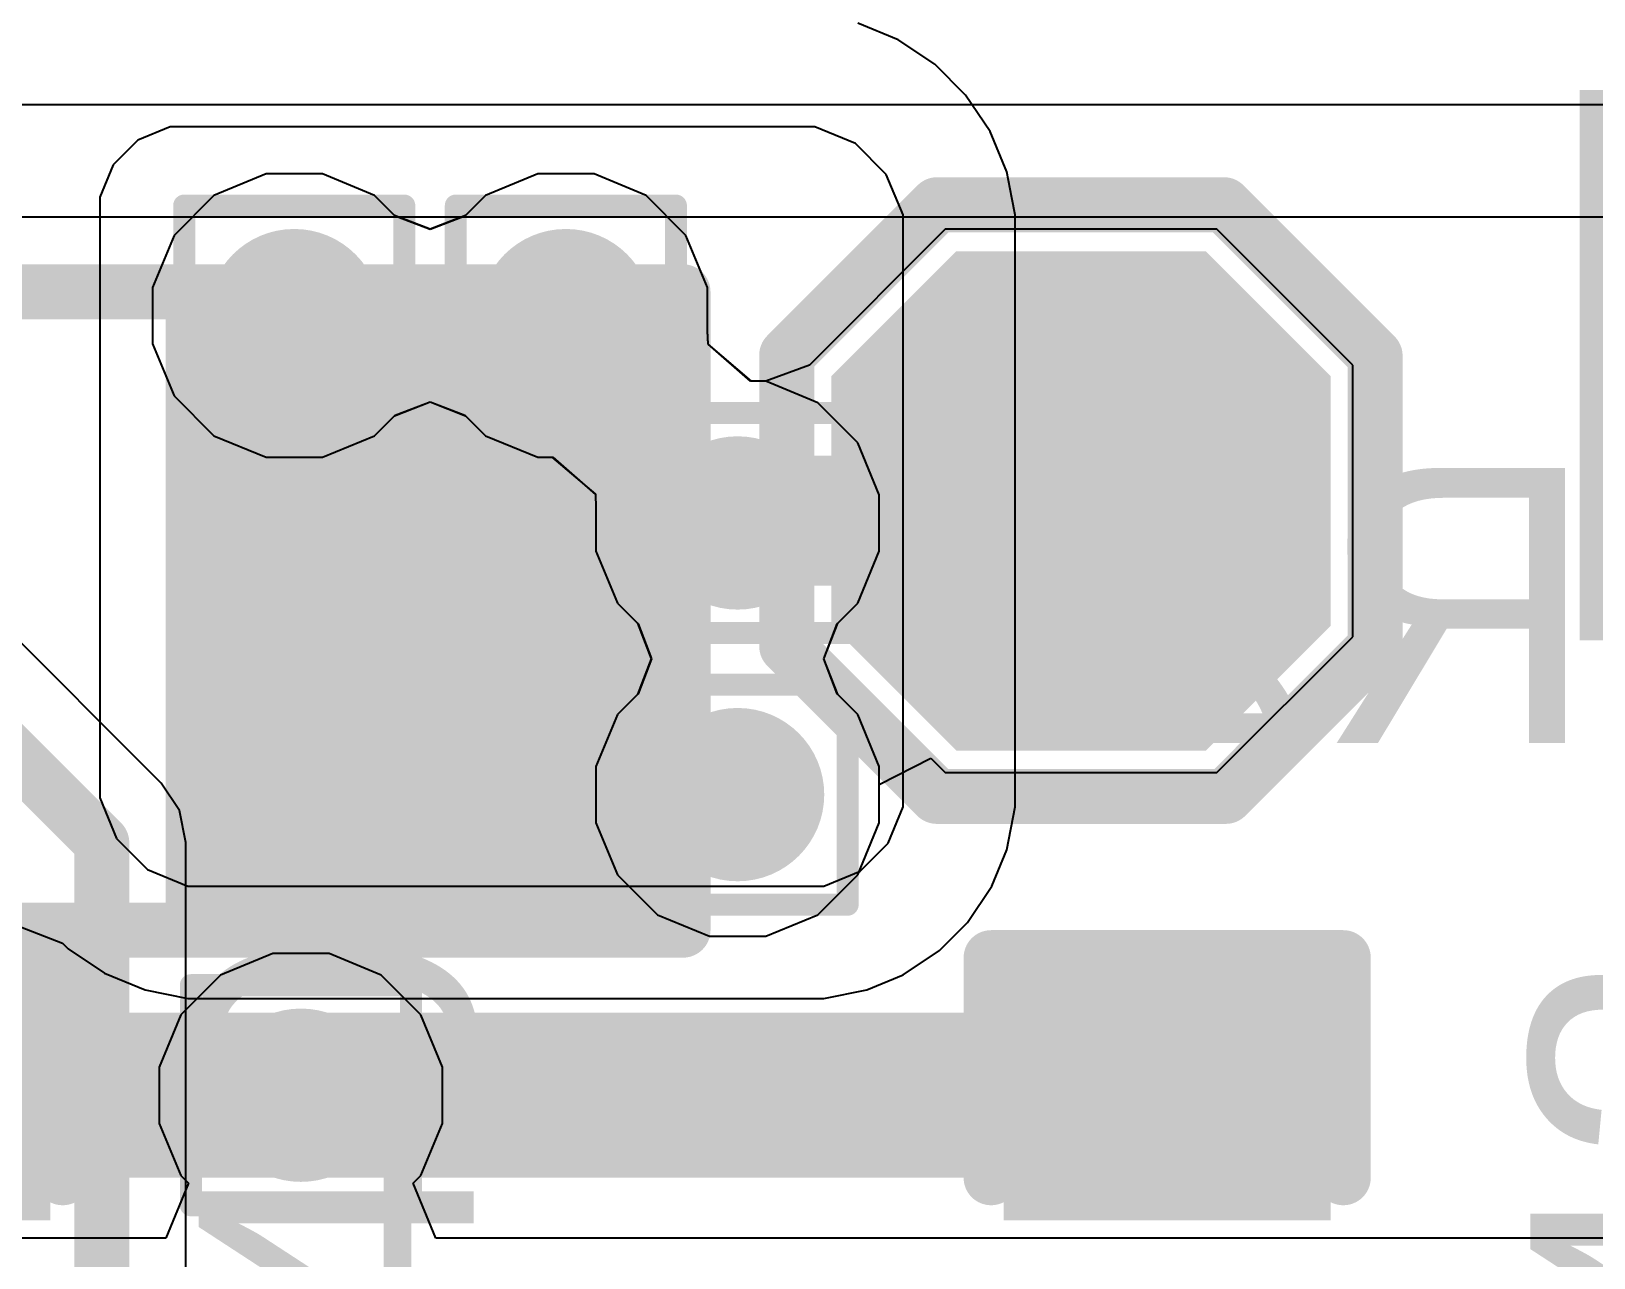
# Model space of a CAD drawing. Header units: inches. Extents: x -12 to 5355, y -7 to 5366.
# Drawn here: x 16.225 to 19.831, y 13.747 to 16.578 of the extents above; entities that cross this region are included whole.
import ezdxf

# ---------------------------------------------------------------- set-up
doc = ezdxf.new("R2010")
doc.units = ezdxf.units.IN
for name, color, linetype in [('BOTTOM LAYER', 5, 'Continuous'), ('Bottom Overlay', 54, 'Continuous'), ('Bottom Paste', 16, 'Continuous'), ('Bottom Solder', 6, 'Continuous'), ('Drill Drawing', 1, 'Continuous'), ('GROUND1', 16, 'Continuous'), ('GROUND2', 156, 'Continuous'), ('POWER', 76, 'Continuous'), ('SIGNAL', 90, 'Continuous'), ('TOP LAYER', 1, 'Continuous'), ('Top Overlay', 2, 'Continuous'), ('Top Paste', 8, 'Continuous'), ('Top Solder', 216, 'Continuous'), ('Via Holes', 16, 'Continuous')]:
    doc.layers.add(name, color=color, linetype=linetype)
doc.styles.add('Arial', font='', dxfattribs={"height": 0.2})
doc.styles.add('Arial Black_Bold', font='', dxfattribs={"height": 0.2})
doc.styles.get('Arial').set_extended_font_data('Arial')
doc.styles.get('Arial Black_Bold').set_extended_font_data('Arial Black', bold=True)

# ---------------------------------------------------------------- blocks, each defined once
blk = doc.blocks.new('T____________0_5___9')
at = {"layer": 'TOP LAYER'}
blk.add_hatch(color=1, dxfattribs=at).paths.add_polyline_path([(0.25, 0.5), (-0.25, 0.5), (-0.5, 0.25), (-0.5, -0.25), (-0.25, -0.5), (0.25, -0.5), (0.5, -0.25), (0.5, 0.25)])
at = {"layer": 'Top Paste'}
blk.add_hatch(color=8, dxfattribs=at).paths.add_polyline_path([(0.25, 0.5), (-0.25, 0.5), (-0.5, 0.25), (-0.5, -0.25), (-0.25, -0.5), (0.25, -0.5), (0.5, -0.25), (0.5, 0.25)])
at = {"layer": 'Top Solder'}
blk.add_hatch(color=216, dxfattribs=at).paths.add_polyline_path([(0.2881, 0.5762), (-0.2881, 0.5762), (-0.5762, 0.2881), (-0.5762, -0.2881), (-0.2881, -0.5762), (0.2881, -0.5762), (0.5762, -0.2881), (0.5762, 0.2881)])
at = {"layer": 'Top Overlay'}
for points in [[(-0.3355, 0.6795, 0.127, 0.127, 0), (-0.6819, 0.3332, 0.127, 0.127, 0)], [(-0.3355, 0.6795, 0.127, 0.127, 0), (0.3365, 0.6795, 0.127, 0.127, 0)], [(0.3365, 0.6795, 0.127, 0.127, 0), (0.6836, 0.3324, 0.127, 0.127, 0)], [(-0.6819, 0.3332, 0.127, 0.127, 0), (-0.6819, -0.3341, 0.127, 0.127, 0)], [(0.6836, 0.3324, 0.127, 0.127, 0), (0.6836, -0.3298, 0.127, 0.127, 0)], [(-0.6819, -0.3341, 0.127, 0.127, 0), (-0.3374, -0.6786, 0.127, 0.127, 0)], [(0.6836, -0.3298, 0.127, 0.127, 0), (0.3349, -0.6786, 0.127, 0.127, 0)], [(-0.3374, -0.6786, 0.127, 0.127, 0), (0.3349, -0.6786, 0.127, 0.127, 0)]]:
    blk.add_lwpolyline(points, format="xyseb", dxfattribs=at)
for points in [[(-0.3673, 0.6795, 0.0635, 0.0635, 1), (-0.3038, 0.6795, 0.0635, 0.0635, 1)], [(-0.3673, 0.6795, 0.0635, 0.0635, 1), (-0.3038, 0.6795, 0.0635, 0.0635, 1)], [(0.3047, 0.6795, 0.0635, 0.0635, 1), (0.3682, 0.6795, 0.0635, 0.0635, 1)], [(0.3047, 0.6795, 0.0635, 0.0635, 1), (0.3682, 0.6795, 0.0635, 0.0635, 1)], [(-0.7136, 0.3332, 0.0635, 0.0635, 1), (-0.6501, 0.3332, 0.0635, 0.0635, 1)], [(-0.7136, 0.3332, 0.0635, 0.0635, 1), (-0.6501, 0.3332, 0.0635, 0.0635, 1)], [(0.6519, 0.3324, 0.0635, 0.0635, 1), (0.7154, 0.3324, 0.0635, 0.0635, 1)], [(0.6519, 0.3324, 0.0635, 0.0635, 1), (0.7154, 0.3324, 0.0635, 0.0635, 1)], [(-0.7136, -0.3341, 0.0635, 0.0635, 1), (-0.6501, -0.3341, 0.0635, 0.0635, 1)], [(-0.7136, -0.3341, 0.0635, 0.0635, 1), (-0.6501, -0.3341, 0.0635, 0.0635, 1)], [(0.6519, -0.3298, 0.0635, 0.0635, 1), (0.7154, -0.3298, 0.0635, 0.0635, 1)], [(0.6519, -0.3298, 0.0635, 0.0635, 1), (0.7154, -0.3298, 0.0635, 0.0635, 1)], [(-0.3691, -0.6786, 0.0635, 0.0635, 1), (-0.3056, -0.6786, 0.0635, 0.0635, 1)], [(-0.3691, -0.6786, 0.0635, 0.0635, 1), (-0.3056, -0.6786, 0.0635, 0.0635, 1)], [(0.3031, -0.6786, 0.0635, 0.0635, 1), (0.3666, -0.6786, 0.0635, 0.0635, 1)], [(0.3031, -0.6786, 0.0635, 0.0635, 1), (0.3666, -0.6786, 0.0635, 0.0635, 1)]]:
    blk.add_lwpolyline(points, format="xyseb", close=True, dxfattribs=at)
blk = doc.blocks.new('RES_0805_B_51')
at = {"layer": 'BOTTOM LAYER'}
for points in [[(-1.524, 0.635), (-0.508, 0.635), (-0.508, -0.635), (-1.524, -0.635)], [(0.508, 0.635), (1.524, 0.635), (1.524, -0.635), (0.508, -0.635)]]:
    blk.add_hatch(color=5, dxfattribs=at).paths.add_polyline_path(points)
at = {"layer": 'Bottom Paste'}
for points in [[(-1.524, 0.635), (-0.508, 0.635), (-0.508, -0.635), (-1.524, -0.635)], [(0.508, 0.635), (1.524, 0.635), (1.524, -0.635), (0.508, -0.635)]]:
    blk.add_hatch(color=16, dxfattribs=at).paths.add_polyline_path(points)
at = {"layer": 'Bottom Solder'}
for points in [[(-1.6002, 0.7112), (-0.4318, 0.7112), (-0.4318, -0.7112), (-1.6002, -0.7112)], [(0.4318, 0.7112), (1.6002, 0.7112), (1.6002, -0.7112), (0.4318, -0.7112)]]:
    blk.add_hatch(color=6, dxfattribs=at).paths.add_polyline_path(points)
at = {"layer": 'Bottom Overlay'}
for points in [[(-1.6256, -0.7366, 0.127, 0.127, 0), (-1.6256, 0.7366, 0.127, 0.127, 0)], [(-1.6256, 0.7366, 0.127, 0.127, 0), (1.6256, 0.7366, 0.127, 0.127, 0)], [(1.6256, -0.7366, 0.127, 0.127, 0), (1.6256, 0.7366, 0.127, 0.127, 0)], [(-1.6256, -0.7366, 0.127, 0.127, 0), (1.6256, -0.7366, 0.127, 0.127, 0)]]:
    blk.add_lwpolyline(points, format="xyseb", dxfattribs=at)
for points in [[(-1.65735, 0.7366, 0.0635, 0.0635, 1), (-1.59385, 0.7366, 0.0635, 0.0635, 1)], [(-1.65735, 0.7366, 0.0635, 0.0635, 1), (-1.59385, 0.7366, 0.0635, 0.0635, 1)], [(1.59385, 0.7366, 0.0635, 0.0635, 1), (1.65735, 0.7366, 0.0635, 0.0635, 1)], [(1.59385, 0.7366, 0.0635, 0.0635, 1), (1.65735, 0.7366, 0.0635, 0.0635, 1)], [(-1.65735, -0.7366, 0.0635, 0.0635, 1), (-1.59385, -0.7366, 0.0635, 0.0635, 1)], [(-1.65735, -0.7366, 0.0635, 0.0635, 1), (-1.59385, -0.7366, 0.0635, 0.0635, 1)], [(1.59385, -0.7366, 0.0635, 0.0635, 1), (1.65735, -0.7366, 0.0635, 0.0635, 1)], [(1.59385, -0.7366, 0.0635, 0.0635, 1), (1.65735, -0.7366, 0.0635, 0.0635, 1)]]:
    blk.add_lwpolyline(points, format="xyseb", close=True, dxfattribs=at)
blk = doc.blocks.new('____0402_160')
at = {"layer": 'TOP LAYER'}
for points in [[(-0.6985, -0.3175), (-0.6985, 0.3175), (-0.2413, 0.3175), (-0.2413, -0.3175)], [(0.2413, -0.3175), (0.2413, 0.3175), (0.6985, 0.3175), (0.6985, -0.3175)]]:
    blk.add_hatch(color=1, dxfattribs=at).paths.add_polyline_path(points)
at = {"layer": 'Top Paste'}
for points in [[(-0.6985, -0.3175), (-0.6985, 0.3175), (-0.2413, 0.3175), (-0.2413, -0.3175)], [(0.2413, -0.3175), (0.2413, 0.3175), (0.6985, 0.3175), (0.6985, -0.3175)]]:
    blk.add_hatch(color=8, dxfattribs=at).paths.add_polyline_path(points)
at = {"layer": 'Top Solder'}
for points in [[(-0.7585, -0.3775), (-0.7585, 0.3775), (-0.1813, 0.3775), (-0.1813, -0.3775)], [(0.1813, -0.3775), (0.1813, 0.3775), (0.7585, 0.3775), (0.7585, -0.3775)]]:
    blk.add_hatch(color=216, dxfattribs=at).paths.add_polyline_path(points)
at = {"layer": 'Top Overlay'}
for points in [[(-0.7874, 0.4064, 0.127, 0.127, 0), (-0.7874, -0.4064, 0.127, 0.127, 0)], [(-0.7874, 0.4064, 0.127, 0.127, 0), (-0.2794, 0.4064, 0.127, 0.127, 0)], [(0.2794, 0.4064, 0.127, 0.127, 0), (0.7874, 0.4064, 0.127, 0.127, 0)], [(0.7874, 0.4064, 0.127, 0.127, 0), (0.7874, -0.4064, 0.127, 0.127, 0)], [(-0.7874, -0.4064, 0.127, 0.127, 0), (-0.2794, -0.4064, 0.127, 0.127, 0)], [(0.7874, -0.4064, 0.127, 0.127, 0), (0.2794, -0.4064, 0.127, 0.127, 0)]]:
    blk.add_lwpolyline(points, format="xyseb", dxfattribs=at)
for points in [[(-0.8191, 0.4064, 0.0635, 0.0635, 1), (-0.7556, 0.4064, 0.0635, 0.0635, 1)], [(-0.8191, 0.4064, 0.0635, 0.0635, 1), (-0.7556, 0.4064, 0.0635, 0.0635, 1)], [(-0.3111, 0.4064, 0.0635, 0.0635, 1), (-0.2477, 0.4064, 0.0635, 0.0635, 1)], [(0.2477, 0.4064, 0.0635, 0.0635, 1), (0.3112, 0.4064, 0.0635, 0.0635, 1)], [(0.7556, 0.4064, 0.0635, 0.0635, 1), (0.8191, 0.4064, 0.0635, 0.0635, 1)], [(0.7556, 0.4064, 0.0635, 0.0635, 1), (0.8191, 0.4064, 0.0635, 0.0635, 1)], [(-0.8191, -0.4064, 0.0635, 0.0635, 1), (-0.7556, -0.4064, 0.0635, 0.0635, 1)], [(-0.8191, -0.4064, 0.0635, 0.0635, 1), (-0.7556, -0.4064, 0.0635, 0.0635, 1)], [(-0.3111, -0.4064, 0.0635, 0.0635, 1), (-0.2477, -0.4064, 0.0635, 0.0635, 1)], [(0.2477, -0.4064, 0.0635, 0.0635, 1), (0.3112, -0.4064, 0.0635, 0.0635, 1)], [(0.7556, -0.4064, 0.0635, 0.0635, 1), (0.8191, -0.4064, 0.0635, 0.0635, 1)], [(0.7556, -0.4064, 0.0635, 0.0635, 1), (0.8191, -0.4064, 0.0635, 0.0635, 1)]]:
    blk.add_lwpolyline(points, format="xyseb", close=True, dxfattribs=at)
blk = doc.blocks.new('____0402_162')
at = {"layer": 'TOP LAYER'}
for points in [[(-0.6985, -0.3175), (-0.6985, 0.3175), (-0.2413, 0.3175), (-0.2413, -0.3175)], [(0.2413, -0.3175), (0.2413, 0.3175), (0.6985, 0.3175), (0.6985, -0.3175)]]:
    blk.add_hatch(color=1, dxfattribs=at).paths.add_polyline_path(points)
at = {"layer": 'Top Paste'}
for points in [[(-0.6985, -0.3175), (-0.6985, 0.3175), (-0.2413, 0.3175), (-0.2413, -0.3175)], [(0.2413, -0.3175), (0.2413, 0.3175), (0.6985, 0.3175), (0.6985, -0.3175)]]:
    blk.add_hatch(color=8, dxfattribs=at).paths.add_polyline_path(points)
at = {"layer": 'Top Solder'}
for points in [[(-0.7585, -0.3775), (-0.7585, 0.3775), (-0.1813, 0.3775), (-0.1813, -0.3775)], [(0.1813, -0.3775), (0.1813, 0.3775), (0.7585, 0.3775), (0.7585, -0.3775)]]:
    blk.add_hatch(color=216, dxfattribs=at).paths.add_polyline_path(points)
at = {"layer": 'Top Overlay'}
for points in [[(-0.7874, 0.4064, 0.127, 0.127, 0), (-0.7874, -0.4064, 0.127, 0.127, 0)], [(-0.7874, 0.4064, 0.127, 0.127, 0), (-0.2794, 0.4064, 0.127, 0.127, 0)], [(0.2794, 0.4064, 0.127, 0.127, 0), (0.7874, 0.4064, 0.127, 0.127, 0)], [(0.7874, 0.4064, 0.127, 0.127, 0), (0.7874, -0.4064, 0.127, 0.127, 0)], [(-0.7874, -0.4064, 0.127, 0.127, 0), (-0.2794, -0.4064, 0.127, 0.127, 0)], [(0.2794, -0.4064, 0.127, 0.127, 0), (0.7874, -0.4064, 0.127, 0.127, 0)]]:
    blk.add_lwpolyline(points, format="xyseb", dxfattribs=at)
for points in [[(-0.8191, 0.4064, 0.0635, 0.0635, 1), (-0.7556, 0.4064, 0.0635, 0.0635, 1)], [(-0.8191, 0.4064, 0.0635, 0.0635, 1), (-0.7556, 0.4064, 0.0635, 0.0635, 1)], [(-0.3111, 0.4064, 0.0635, 0.0635, 1), (-0.2477, 0.4064, 0.0635, 0.0635, 1)], [(0.2477, 0.4064, 0.0635, 0.0635, 1), (0.3111, 0.4064, 0.0635, 0.0635, 1)], [(0.7556, 0.4064, 0.0635, 0.0635, 1), (0.8191, 0.4064, 0.0635, 0.0635, 1)], [(0.7556, 0.4064, 0.0635, 0.0635, 1), (0.8191, 0.4064, 0.0635, 0.0635, 1)], [(-0.8191, -0.4064, 0.0635, 0.0635, 1), (-0.7556, -0.4064, 0.0635, 0.0635, 1)], [(-0.8191, -0.4064, 0.0635, 0.0635, 1), (-0.7556, -0.4064, 0.0635, 0.0635, 1)], [(-0.3111, -0.4064, 0.0635, 0.0635, 1), (-0.2477, -0.4064, 0.0635, 0.0635, 1)], [(0.2477, -0.4064, 0.0635, 0.0635, 1), (0.3111, -0.4064, 0.0635, 0.0635, 1)], [(0.7556, -0.4064, 0.0635, 0.0635, 1), (0.8191, -0.4064, 0.0635, 0.0635, 1)], [(0.7556, -0.4064, 0.0635, 0.0635, 1), (0.8191, -0.4064, 0.0635, 0.0635, 1)]]:
    blk.add_lwpolyline(points, format="xyseb", close=True, dxfattribs=at)

msp = doc.modelspace()

# ---------------------------------------------------------------- hatches: boundary and pattern name
at = {"layer": 'BOTTOM LAYER'}
h = msp.add_hatch(color=5, dxfattribs=at)
edge = h.paths.add_edge_path()
edge.add_arc((16.8318, 15.9217), 0.2, 0, 360)
h = msp.add_hatch(color=5, dxfattribs=at)
edge = h.paths.add_edge_path()
edge.add_arc((17.4588, 15.9217), 0.2, 0, 360)
h = msp.add_hatch(color=5, dxfattribs=at)
edge = h.paths.add_edge_path()
edge.add_arc((17.8552, 15.4432), 0.2, 0, 360)
h = msp.add_hatch(color=5, dxfattribs=at)
edge = h.paths.add_edge_path()
edge.add_arc((17.8552, 14.8162), 0.2, 0, 360)
h = msp.add_hatch(color=5, dxfattribs=at)
edge = h.paths.add_edge_path()
edge.add_arc((16.8472, 14.1224), 0.2, 0, 360)
at = {"layer": 'GROUND1'}
h = msp.add_hatch(color=16, dxfattribs=at)
edge = h.paths.add_edge_path()
edge.add_arc((16.8318, 15.9217), 0.2, 0, 360)
h = msp.add_hatch(color=16, dxfattribs=at)
edge = h.paths.add_edge_path()
edge.add_arc((17.4588, 15.9217), 0.2, 0, 360)
h = msp.add_hatch(color=16, dxfattribs=at)
edge = h.paths.add_edge_path()
edge.add_arc((17.8552, 15.4432), 0.2, 0, 360)
h = msp.add_hatch(color=16, dxfattribs=at)
edge = h.paths.add_edge_path()
edge.add_arc((17.8552, 14.8162), 0.2, 0, 360)
h = msp.add_hatch(color=16, dxfattribs=at)
edge = h.paths.add_edge_path()
edge.add_arc((16.8472, 14.1224), 0.2, 0, 360)
at = {"layer": 'GROUND2'}
h = msp.add_hatch(color=156, dxfattribs=at)
edge = h.paths.add_edge_path()
edge.add_arc((16.8318, 15.9217), 0.2, 0, 360)
h = msp.add_hatch(color=156, dxfattribs=at)
edge = h.paths.add_edge_path()
edge.add_arc((17.4588, 15.9217), 0.2, 0, 360)
h = msp.add_hatch(color=156, dxfattribs=at)
edge = h.paths.add_edge_path()
edge.add_arc((17.8552, 15.4432), 0.2, 0, 360)
h = msp.add_hatch(color=156, dxfattribs=at)
edge = h.paths.add_edge_path()
edge.add_arc((17.8552, 14.8162), 0.2, 0, 360)
h = msp.add_hatch(color=156, dxfattribs=at)
edge = h.paths.add_edge_path()
edge.add_arc((16.8472, 14.1224), 0.2, 0, 360)
at = {"layer": 'POWER'}
h = msp.add_hatch(color=76, dxfattribs=at)
edge = h.paths.add_edge_path()
edge.add_arc((16.8318, 15.9217), 0.2, 0, 360)
h = msp.add_hatch(color=76, dxfattribs=at)
edge = h.paths.add_edge_path()
edge.add_arc((17.4588, 15.9217), 0.2, 0, 360)
h = msp.add_hatch(color=76, dxfattribs=at)
edge = h.paths.add_edge_path()
edge.add_arc((17.8552, 15.4432), 0.2, 0, 360)
h = msp.add_hatch(color=76, dxfattribs=at)
edge = h.paths.add_edge_path()
edge.add_arc((17.8552, 14.8162), 0.2, 0, 360)
h = msp.add_hatch(color=76, dxfattribs=at)
edge = h.paths.add_edge_path()
edge.add_arc((16.8472, 14.1224), 0.2, 0, 360)
at = {"layer": 'SIGNAL'}
h = msp.add_hatch(color=90, dxfattribs=at)
edge = h.paths.add_edge_path()
edge.add_arc((16.8318, 15.9217), 0.2, 0, 360)
h = msp.add_hatch(color=90, dxfattribs=at)
edge = h.paths.add_edge_path()
edge.add_arc((17.4588, 15.9217), 0.2, 0, 360)
h = msp.add_hatch(color=90, dxfattribs=at)
edge = h.paths.add_edge_path()
edge.add_arc((17.8552, 15.4432), 0.2, 0, 360)
h = msp.add_hatch(color=90, dxfattribs=at)
edge = h.paths.add_edge_path()
edge.add_arc((17.8552, 14.8162), 0.2, 0, 360)
h = msp.add_hatch(color=90, dxfattribs=at)
edge = h.paths.add_edge_path()
edge.add_arc((16.8472, 14.1224), 0.2, 0, 360)
at = {"layer": 'TOP LAYER'}
h = msp.add_hatch(color=1, dxfattribs=at)
edge = h.paths.add_edge_path()
edge.add_arc((16.8318, 15.9217), 0.2, 0, 360)
h = msp.add_hatch(color=1, dxfattribs=at)
edge = h.paths.add_edge_path()
edge.add_arc((17.4588, 15.9217), 0.2, 0, 360)
h = msp.add_hatch(color=1, dxfattribs=at)
edge = h.paths.add_edge_path()
edge.add_arc((17.8552, 15.4432), 0.2, 0, 360)
h = msp.add_hatch(color=1, dxfattribs=at)
edge = h.paths.add_edge_path()
edge.add_arc((17.8552, 14.8162), 0.2, 0, 360)
h = msp.add_hatch(color=1, dxfattribs=at)
edge = h.paths.add_edge_path()
edge.add_arc((16.8472, 14.1224), 0.2, 0, 360)
at = {"layer": 'Via Holes'}
h = msp.add_hatch(color=7, dxfattribs=at)
edge = h.paths.add_edge_path()
edge.add_arc((16.8318, 15.9217), 0.1, 0, 360)
h = msp.add_hatch(color=7, dxfattribs=at)
edge = h.paths.add_edge_path()
edge.add_arc((17.4588, 15.9217), 0.1, 0, 360)
h = msp.add_hatch(color=7, dxfattribs=at)
edge = h.paths.add_edge_path()
edge.add_arc((17.8552, 15.4432), 0.1, 0, 360)
h = msp.add_hatch(color=7, dxfattribs=at)
edge = h.paths.add_edge_path()
edge.add_arc((17.8552, 14.8162), 0.1, 0, 360)
h = msp.add_hatch(color=7, dxfattribs=at)
edge = h.paths.add_edge_path()
edge.add_arc((16.8472, 14.1224), 0.1, 0, 360)

# ---------------------------------------------------------------- linework, layer by layer
at = {"layer": 'BOTTOM LAYER'}
for p, q in [((18.2262, 16.5582), (18.1328, 16.5969)), ((18.3102, 16.502), (18.2262, 16.5582)), ((18.3816, 16.4306), (18.3102, 16.502)), ((18.4378, 16.3466), (18.3816, 16.4306)), ((16.5458, 16.3576), (16.4711, 16.3267)), ((16.5862, 16.3576), (16.5458, 16.3576)), ((17.9832, 16.3576), (16.5862, 16.3576)), ((18.0337, 16.3576), (17.9832, 16.3576)), ((17.9832, 16.3576), (17.9832, 16.3576)), ((18.1271, 16.3189), (18.0337, 16.3576)), ((18.4765, 16.2532), (18.4378, 16.3466)), ((18.4378, 16.3466), (18.4378, 16.3466)), ((16.4711, 16.3267), (16.4139, 16.2695)), ((18.1985, 16.2475), (18.1271, 16.3189)), ((16.4139, 16.2695), (16.383, 16.1948)), ((18.2372, 16.1541), (18.1985, 16.2475)), ((18.4883, 16.1935), (18.4765, 16.2532)), ((18.4765, 16.2532), (18.4765, 16.2532)), ((16.383, 16.1948), (16.383, 16.1544)), ((18.4962, 16.1541), (18.4883, 16.1935)), ((16.383, 16.1544), (16.383, 16.1544)), ((16.383, 16.1544), (16.383, 14.859)), ((18.2372, 16.1036), (18.2372, 16.1541)), ((18.4962, 16.1036), (18.4962, 16.1541)), ((18.4962, 16.1541), (18.4962, 16.1541)), ((18.4962, 16.1541), (18.4962, 16.1541)), ((18.2372, 14.8336), (18.2372, 16.1036)), ((18.4962, 14.7881), (18.4962, 16.1036)), ((16.383, 14.859), (16.383, 14.8085)), ((18.2372, 14.7881), (18.2372, 14.8336)), ((18.2372, 14.8336), (18.2372, 14.8336)), ((16.383, 14.8085), (16.4217, 14.7151)), ((18.2024, 14.7041), (18.2372, 14.7881)), ((18.4765, 14.689), (18.4962, 14.7881)), ((16.4217, 14.7151), (16.4931, 14.6437)), ((18.1381, 14.6398), (18.2024, 14.7041)), ((18.4417, 14.605), (18.4765, 14.689)), ((16.4931, 14.6437), (16.5865, 14.605)), ((18.0541, 14.605), (18.1381, 14.6398)), ((16.5865, 14.605), (16.637, 14.605)), ((16.637, 14.605), (16.637, 14.605)), ((16.637, 14.605), (17.3142, 14.605)), ((17.3142, 14.605), (18.0086, 14.605)), ((18.0086, 14.605), (18.0541, 14.605)), ((18.3855, 14.521), (18.4417, 14.605)), ((18.4417, 14.605), (18.4417, 14.605)), ((16.2003, 14.5114), (16.2969, 14.4737)), ((18.3212, 14.4567), (18.3855, 14.521)), ((16.2969, 14.4737), (16.31, 14.4605)), ((16.31, 14.4605), (16.394, 14.4044)), ((18.2372, 14.4005), (18.3212, 14.4567)), ((16.394, 14.4044), (16.4874, 14.3657)), ((18.1532, 14.3657), (18.2372, 14.4005)), ((16.4874, 14.3657), (16.5865, 14.346)), ((18.0541, 14.346), (18.1532, 14.3657)), ((16.5865, 14.346), (16.637, 14.346)), ((16.637, 14.346), (18.0541, 14.346))]:
    msp.add_line(p, q, dxfattribs=at)
at = {"layer": 'Drill Drawing'}
for points in [[(16.5778, 16.1757, 0.0508, 0.0508, 0), (17.0858, 16.1757, 0.0508, 0.0508, 0)], [(16.5778, 15.6677, 0.0508, 0.0508, 0), (16.5778, 16.1757, 0.0508, 0.0508, 0)], [(17.0858, 15.6677, 0.0508, 0.0508, 0), (17.0858, 16.1757, 0.0508, 0.0508, 0)], [(17.2048, 16.1757, 0.0508, 0.0508, 0), (17.7128, 16.1757, 0.0508, 0.0508, 0)], [(17.2048, 15.6677, 0.0508, 0.0508, 0), (17.2048, 16.1757, 0.0508, 0.0508, 0)], [(17.7128, 15.6677, 0.0508, 0.0508, 0), (17.7128, 16.1757, 0.0508, 0.0508, 0)], [(16.5778, 15.6677, 0.0508, 0.0508, 0), (17.0858, 15.6677, 0.0508, 0.0508, 0)], [(17.2048, 15.6677, 0.0508, 0.0508, 0), (17.7128, 15.6677, 0.0508, 0.0508, 0)], [(17.6012, 15.6972, 0.0508, 0.0508, 0), (18.1092, 15.6972, 0.0508, 0.0508, 0)], [(17.6012, 15.1892, 0.0508, 0.0508, 0), (17.6012, 15.6972, 0.0508, 0.0508, 0)], [(18.1092, 15.1892, 0.0508, 0.0508, 0), (18.1092, 15.6972, 0.0508, 0.0508, 0)], [(17.6012, 15.1892, 0.0508, 0.0508, 0), (18.1092, 15.1892, 0.0508, 0.0508, 0)], [(17.6012, 15.0702, 0.0508, 0.0508, 0), (18.1092, 15.0702, 0.0508, 0.0508, 0)], [(17.6012, 14.5622, 0.0508, 0.0508, 0), (17.6012, 15.0702, 0.0508, 0.0508, 0)], [(18.1092, 14.5622, 0.0508, 0.0508, 0), (18.1092, 15.0702, 0.0508, 0.0508, 0)], [(17.6012, 14.5622, 0.0508, 0.0508, 0), (18.1092, 14.5622, 0.0508, 0.0508, 0)], [(16.5932, 14.3764, 0.0508, 0.0508, 0), (17.1012, 14.3764, 0.0508, 0.0508, 0)], [(16.5932, 13.8684, 0.0508, 0.0508, 0), (16.5932, 14.3764, 0.0508, 0.0508, 0)], [(17.1012, 13.8684, 0.0508, 0.0508, 0), (17.1012, 14.3764, 0.0508, 0.0508, 0)], [(16.5932, 13.8684, 0.0508, 0.0508, 0), (17.1012, 13.8684, 0.0508, 0.0508, 0)]]:
    msp.add_lwpolyline(points, format="xyseb", dxfattribs=at)
for points in [[(16.5651, 16.1757, 0.0254, 0.0254, 1), (16.5905, 16.1757, 0.0254, 0.0254, 1)], [(16.5651, 16.1757, 0.0254, 0.0254, 1), (16.5905, 16.1757, 0.0254, 0.0254, 1)], [(17.0731, 16.1757, 0.0254, 0.0254, 1), (17.0985, 16.1757, 0.0254, 0.0254, 1)], [(17.0731, 16.1757, 0.0254, 0.0254, 1), (17.0985, 16.1757, 0.0254, 0.0254, 1)], [(17.1921, 16.1757, 0.0254, 0.0254, 1), (17.2175, 16.1757, 0.0254, 0.0254, 1)], [(17.1921, 16.1757, 0.0254, 0.0254, 1), (17.2175, 16.1757, 0.0254, 0.0254, 1)], [(17.7001, 16.1757, 0.0254, 0.0254, 1), (17.7255, 16.1757, 0.0254, 0.0254, 1)], [(17.7001, 16.1757, 0.0254, 0.0254, 1), (17.7255, 16.1757, 0.0254, 0.0254, 1)], [(16.5651, 15.6677, 0.0254, 0.0254, 1), (16.5905, 15.6677, 0.0254, 0.0254, 1)], [(16.5651, 15.6677, 0.0254, 0.0254, 1), (16.5905, 15.6677, 0.0254, 0.0254, 1)], [(17.0731, 15.6677, 0.0254, 0.0254, 1), (17.0985, 15.6677, 0.0254, 0.0254, 1)], [(17.0731, 15.6677, 0.0254, 0.0254, 1), (17.0985, 15.6677, 0.0254, 0.0254, 1)], [(17.1921, 15.6677, 0.0254, 0.0254, 1), (17.2175, 15.6677, 0.0254, 0.0254, 1)], [(17.1921, 15.6677, 0.0254, 0.0254, 1), (17.2175, 15.6677, 0.0254, 0.0254, 1)], [(17.5885, 15.6972, 0.0254, 0.0254, 1), (17.6139, 15.6972, 0.0254, 0.0254, 1)], [(17.5885, 15.6972, 0.0254, 0.0254, 1), (17.6139, 15.6972, 0.0254, 0.0254, 1)], [(17.7001, 15.6677, 0.0254, 0.0254, 1), (17.7255, 15.6677, 0.0254, 0.0254, 1)], [(17.7001, 15.6677, 0.0254, 0.0254, 1), (17.7255, 15.6677, 0.0254, 0.0254, 1)], [(18.0965, 15.6972, 0.0254, 0.0254, 1), (18.1219, 15.6972, 0.0254, 0.0254, 1)], [(18.0965, 15.6972, 0.0254, 0.0254, 1), (18.1219, 15.6972, 0.0254, 0.0254, 1)], [(17.5885, 15.1892, 0.0254, 0.0254, 1), (17.6139, 15.1892, 0.0254, 0.0254, 1)], [(17.5885, 15.1892, 0.0254, 0.0254, 1), (17.6139, 15.1892, 0.0254, 0.0254, 1)], [(18.0965, 15.1892, 0.0254, 0.0254, 1), (18.1219, 15.1892, 0.0254, 0.0254, 1)], [(18.0965, 15.1892, 0.0254, 0.0254, 1), (18.1219, 15.1892, 0.0254, 0.0254, 1)], [(17.5885, 15.0702, 0.0254, 0.0254, 1), (17.6139, 15.0702, 0.0254, 0.0254, 1)], [(17.5885, 15.0702, 0.0254, 0.0254, 1), (17.6139, 15.0702, 0.0254, 0.0254, 1)], [(18.0965, 15.0702, 0.0254, 0.0254, 1), (18.1219, 15.0702, 0.0254, 0.0254, 1)], [(18.0965, 15.0702, 0.0254, 0.0254, 1), (18.1219, 15.0702, 0.0254, 0.0254, 1)], [(17.5885, 14.5622, 0.0254, 0.0254, 1), (17.6139, 14.5622, 0.0254, 0.0254, 1)], [(17.5885, 14.5622, 0.0254, 0.0254, 1), (17.6139, 14.5622, 0.0254, 0.0254, 1)], [(18.0965, 14.5622, 0.0254, 0.0254, 1), (18.1219, 14.5622, 0.0254, 0.0254, 1)], [(18.0965, 14.5622, 0.0254, 0.0254, 1), (18.1219, 14.5622, 0.0254, 0.0254, 1)], [(16.5805, 14.3764, 0.0254, 0.0254, 1), (16.6059, 14.3764, 0.0254, 0.0254, 1)], [(16.5805, 14.3764, 0.0254, 0.0254, 1), (16.6059, 14.3764, 0.0254, 0.0254, 1)], [(17.0885, 14.3764, 0.0254, 0.0254, 1), (17.1139, 14.3764, 0.0254, 0.0254, 1)], [(17.0885, 14.3764, 0.0254, 0.0254, 1), (17.1139, 14.3764, 0.0254, 0.0254, 1)], [(16.5805, 13.8684, 0.0254, 0.0254, 1), (16.6059, 13.8684, 0.0254, 0.0254, 1)], [(16.5805, 13.8684, 0.0254, 0.0254, 1), (16.6059, 13.8684, 0.0254, 0.0254, 1)], [(17.0885, 13.8684, 0.0254, 0.0254, 1), (17.1139, 13.8684, 0.0254, 0.0254, 1)], [(17.0885, 13.8684, 0.0254, 0.0254, 1), (17.1139, 13.8684, 0.0254, 0.0254, 1)]]:
    msp.add_lwpolyline(points, format="xyseb", close=True, dxfattribs=at)
at = {"layer": 'GROUND1'}
for p, q in [((16.7668, 16.2487), (16.6466, 16.1989)), ((16.8968, 16.2487), (16.7668, 16.2487)), ((17.017, 16.1989), (16.8968, 16.2487)), ((17.3938, 16.2487), (17.2736, 16.1989)), ((17.5238, 16.2487), (17.3938, 16.2487)), ((17.644, 16.1989), (17.5238, 16.2487)), ((16.6466, 16.1989), (16.5546, 16.1069)), ((17.0631, 16.1528), (17.017, 16.1989)), ((17.2736, 16.1989), (17.2275, 16.1528)), ((17.736, 16.1069), (17.644, 16.1989)), ((17.1453, 16.121), (17.0631, 16.1528)), ((17.2275, 16.1528), (17.1453, 16.121)), ((16.5546, 16.1069), (16.5048, 15.9867)), ((17.7858, 15.9867), (17.736, 16.1069)), ((16.5048, 15.9867), (16.5048, 15.8567)), ((17.7858, 15.8875), (17.7858, 15.9867)), ((17.787, 15.8557), (17.7858, 15.8875)), ((16.5048, 15.8567), (16.5546, 15.7365)), ((17.8874, 15.7702), (17.787, 15.8557)), ((17.9202, 15.7702), (17.8874, 15.7702)), ((18.0404, 15.7204), (17.9202, 15.7702)), ((16.5546, 15.7365), (16.6466, 15.6445)), ((17.017, 15.6445), (17.0631, 15.6906)), ((17.0631, 15.6906), (17.1453, 15.7224)), ((17.1453, 15.7224), (17.2275, 15.6906)), ((17.2275, 15.6906), (17.2736, 15.6445)), ((18.1324, 15.6284), (18.0404, 15.7204)), ((16.6466, 15.6445), (16.7668, 15.5947)), ((16.8968, 15.5947), (17.017, 15.6445)), ((17.2736, 15.6445), (17.3938, 15.5947)), ((18.1822, 15.5082), (18.1324, 15.6284)), ((16.7668, 15.5947), (16.8968, 15.5947)), ((17.3938, 15.5947), (17.4265, 15.5947)), ((17.4265, 15.5947), (17.527, 15.5093)), ((17.527, 15.5093), (17.5282, 15.4774)), ((17.5282, 15.4774), (17.5282, 15.3782)), ((18.1822, 15.3782), (18.1822, 15.5082)), ((17.5282, 15.3782), (17.578, 15.258)), ((18.1324, 15.258), (18.1822, 15.3782)), ((17.578, 15.258), (17.6241, 15.2119)), ((18.0863, 15.2119), (18.1324, 15.258)), ((17.6241, 15.2119), (17.6559, 15.1297)), ((18.0545, 15.1297), (18.0863, 15.2119)), ((17.6559, 15.1297), (17.6241, 15.0475)), ((18.0863, 15.0475), (18.0545, 15.1297)), ((17.6241, 15.0475), (17.578, 15.0014)), ((18.1324, 15.0014), (18.0863, 15.0475)), ((17.578, 15.0014), (17.5282, 14.8812)), ((18.1822, 14.8812), (18.1324, 15.0014)), ((17.5282, 14.8812), (17.5282, 14.7512)), ((18.1822, 14.7512), (18.1822, 14.8812)), ((17.5282, 14.7512), (17.578, 14.631)), ((18.1324, 14.631), (18.1822, 14.7512)), ((17.578, 14.631), (17.67, 14.539)), ((18.0404, 14.539), (18.1324, 14.631)), ((17.67, 14.539), (17.7901, 14.4892)), ((17.9202, 14.4892), (18.0404, 14.539)), ((17.7901, 14.4892), (17.9202, 14.4892))]:
    msp.add_line(p, q, dxfattribs=at)
at = {"layer": 'GROUND2'}
for p, q in [((16.7668, 16.2487), (16.6466, 16.1989)), ((16.8968, 16.2487), (16.7668, 16.2487)), ((17.017, 16.1989), (16.8968, 16.2487)), ((17.3938, 16.2487), (17.2736, 16.1989)), ((17.5238, 16.2487), (17.3938, 16.2487)), ((17.644, 16.1989), (17.5238, 16.2487)), ((16.6466, 16.1989), (16.5546, 16.1069)), ((17.0647, 16.1513), (17.017, 16.1989)), ((17.2736, 16.1989), (17.2259, 16.1513)), ((17.736, 16.1069), (17.644, 16.1989)), ((17.1453, 16.1207), (17.0647, 16.1513)), ((17.2259, 16.1513), (17.1453, 16.1207)), ((16.5546, 16.1069), (16.5048, 15.9867)), ((17.7858, 15.9867), (17.736, 16.1069)), ((16.5048, 15.9867), (16.5048, 15.8567)), ((17.7858, 15.8857), (17.7858, 15.9867)), ((17.7869, 15.8557), (17.7858, 15.8857)), ((16.5048, 15.8567), (16.5546, 15.7365)), ((17.8853, 15.7702), (17.7869, 15.8557)), ((17.9202, 15.7702), (17.8853, 15.7702)), ((18.0404, 15.7204), (17.9202, 15.7702)), ((16.5546, 15.7365), (16.6466, 15.6445)), ((17.017, 15.6445), (17.0647, 15.6921)), ((17.0647, 15.6921), (17.1453, 15.7227)), ((17.1453, 15.7227), (17.2259, 15.6921)), ((17.2259, 15.6921), (17.2736, 15.6445)), ((18.1324, 15.6284), (18.0404, 15.7204)), ((16.6466, 15.6445), (16.7668, 15.5947)), ((16.8968, 15.5947), (17.017, 15.6445)), ((17.2736, 15.6445), (17.3938, 15.5947)), ((18.1822, 15.5082), (18.1324, 15.6284)), ((16.7668, 15.5947), (16.8968, 15.5947)), ((17.3938, 15.5947), (17.4287, 15.5947)), ((17.4287, 15.5947), (17.5271, 15.5092)), ((17.5271, 15.5092), (17.5282, 15.4792)), ((17.5282, 15.4792), (17.5282, 15.3782)), ((18.1822, 15.3782), (18.1822, 15.5082)), ((17.5282, 15.3782), (17.578, 15.258)), ((18.1324, 15.258), (18.1822, 15.3782)), ((17.578, 15.258), (17.6256, 15.2103)), ((18.0848, 15.2103), (18.1324, 15.258)), ((17.6256, 15.2103), (17.6562, 15.1297)), ((18.0542, 15.1297), (18.0848, 15.2103)), ((17.6562, 15.1297), (17.6256, 15.0491)), ((18.0848, 15.0491), (18.0542, 15.1297)), ((17.6256, 15.0491), (17.578, 15.0014)), ((18.1324, 15.0014), (18.0848, 15.0491)), ((17.578, 15.0014), (17.5282, 14.8812)), ((18.1822, 14.8812), (18.1324, 15.0014)), ((17.5282, 14.8812), (17.5282, 14.7512)), ((18.1822, 14.7512), (18.1822, 14.8812)), ((17.5282, 14.7512), (17.578, 14.631)), ((18.1324, 14.631), (18.1822, 14.7512)), ((17.578, 14.631), (17.67, 14.539)), ((18.0404, 14.539), (18.1324, 14.631)), ((17.67, 14.539), (17.7901, 14.4892)), ((17.9202, 14.4892), (18.0404, 14.539)), ((17.7901, 14.4892), (17.9202, 14.4892))]:
    msp.add_line(p, q, dxfattribs=at)
at = {"layer": 'POWER'}
for p, q in [((21.4878, 16.4084), (4.7425, 16.4084)), ((5.0038, 16.1494), (21.4878, 16.1494)), ((16.7822, 14.4494), (16.662, 14.3996)), ((16.9122, 14.4494), (16.7822, 14.4494)), ((17.0324, 14.3996), (16.9122, 14.4494)), ((16.662, 14.3996), (16.57, 14.3076)), ((17.1244, 14.3076), (17.0324, 14.3996)), ((16.57, 14.3076), (16.5202, 14.1874)), ((17.1742, 14.1874), (17.1244, 14.3076)), ((16.5202, 14.1874), (16.5202, 14.0574)), ((17.1742, 14.0574), (17.1742, 14.1874)), ((16.5202, 14.0574), (16.57, 13.9372)), ((17.1244, 13.9372), (17.1742, 14.0574)), ((16.57, 13.9372), (16.588, 13.9192)), ((17.1064, 13.9192), (17.1244, 13.9372)), ((16.588, 13.9192), (16.5353, 13.7922)), ((17.159, 13.7922), (17.1064, 13.9192)), ((16.5353, 13.7922), (14.7626, 13.7922)), ((21.6384, 13.7922), (17.159, 13.7922))]:
    msp.add_line(p, q, dxfattribs=at)
at = {"layer": 'SIGNAL'}
for p, q in [((16.5249, 14.8429), (14.643, 16.7248)), ((16.7668, 16.2487), (16.6466, 16.1989)), ((16.8968, 16.2487), (16.7668, 16.2487)), ((17.017, 16.1989), (16.8968, 16.2487)), ((17.3938, 16.2487), (17.2736, 16.1989)), ((17.5238, 16.2487), (17.3938, 16.2487)), ((17.644, 16.1989), (17.5238, 16.2487)), ((16.6466, 16.1989), (16.5546, 16.1069)), ((17.0647, 16.1513), (17.017, 16.1989)), ((17.2736, 16.1989), (17.2259, 16.1513)), ((17.736, 16.1069), (17.644, 16.1989)), ((17.1453, 16.1207), (17.0647, 16.1513)), ((17.2259, 16.1513), (17.1453, 16.1207)), ((16.5546, 16.1069), (16.5048, 15.9867)), ((17.7858, 15.9867), (17.736, 16.1069)), ((16.5048, 15.9867), (16.5048, 15.8567)), ((17.7858, 15.8857), (17.7858, 15.9867)), ((17.7869, 15.8557), (17.7858, 15.8857)), ((16.5048, 15.8567), (16.5546, 15.7365)), ((17.8853, 15.7702), (17.7869, 15.8557)), ((17.9202, 15.7702), (17.8853, 15.7702)), ((18.0404, 15.7204), (17.9202, 15.7702)), ((16.5546, 15.7365), (16.6466, 15.6445)), ((17.017, 15.6445), (17.0647, 15.6921)), ((17.0647, 15.6921), (17.1453, 15.7227)), ((17.1453, 15.7227), (17.2259, 15.6921)), ((17.2259, 15.6921), (17.2736, 15.6445)), ((18.1324, 15.6284), (18.0404, 15.7204)), ((16.6466, 15.6445), (16.7668, 15.5947)), ((16.8968, 15.5947), (17.017, 15.6445)), ((17.2736, 15.6445), (17.3938, 15.5947)), ((18.1822, 15.5082), (18.1324, 15.6284)), ((16.7668, 15.5947), (16.8968, 15.5947)), ((17.3938, 15.5947), (17.4287, 15.5947)), ((17.4287, 15.5947), (17.5271, 15.5092)), ((17.5271, 15.5092), (17.5282, 15.4792)), ((17.5282, 15.4792), (17.5282, 15.3782)), ((18.1822, 15.3782), (18.1822, 15.5082)), ((17.5282, 15.3782), (17.578, 15.258)), ((18.1324, 15.258), (18.1822, 15.3782)), ((17.578, 15.258), (17.6256, 15.2103)), ((18.0848, 15.2103), (18.1324, 15.258)), ((17.6256, 15.2103), (17.6562, 15.1297)), ((18.0542, 15.1297), (18.0848, 15.2103)), ((17.6562, 15.1297), (17.6256, 15.0491)), ((18.0848, 15.0491), (18.0542, 15.1297)), ((17.6256, 15.0491), (17.578, 15.0014)), ((18.1324, 15.0014), (18.0848, 15.0491)), ((17.578, 15.0014), (17.5282, 14.8812)), ((18.1822, 14.8812), (18.1324, 15.0014)), ((17.5282, 14.8812), (17.5282, 14.7512)), ((18.1822, 14.7512), (18.1822, 14.8812)), ((16.567, 14.7799), (16.5249, 14.8429)), ((16.5818, 14.7056), (16.567, 14.7799)), ((17.5282, 14.7512), (17.578, 14.631)), ((18.1324, 14.631), (18.1822, 14.7512)), ((16.5818, 13.538), (16.5818, 14.7056)), ((17.578, 14.631), (17.67, 14.539)), ((18.0404, 14.539), (18.1324, 14.631)), ((17.67, 14.539), (17.7901, 14.4892)), ((17.9202, 14.4892), (18.0404, 14.539)), ((17.7901, 14.4892), (17.9202, 14.4892))]:
    msp.add_line(p, q, dxfattribs=at)
for points in [[(14.4488, 16.6443, 0.127, 0.127, 0), (16.3876, 14.7056, 0.127, 0.127, 0)], [(16.3876, 11.7558, 0.127, 0.127, 0), (16.3876, 14.7056, 0.127, 0.127, 0)]]:
    msp.add_lwpolyline(points, format="xyseb", dxfattribs=at)
msp.add_lwpolyline([(16.3558, 14.7056, 0.0635, 0.0635, 1), (16.4193, 14.7056, 0.0635, 0.0635, 1)], format="xyseb", close=True, dxfattribs=at)
msp.add_lwpolyline([(16.3558, 14.7056, 0.0635, 0.0635, 1), (16.4193, 14.7056, 0.0635, 0.0635, 1)], format="xyseb", close=True, dxfattribs=at)
at = {"layer": 'TOP LAYER'}
for p, q in [((16.7668, 16.2487), (16.6466, 16.1989)), ((16.8968, 16.2487), (16.7668, 16.2487)), ((17.017, 16.1989), (16.8968, 16.2487)), ((17.3938, 16.2487), (17.2736, 16.1989)), ((17.5238, 16.2487), (17.3938, 16.2487)), ((17.644, 16.1989), (17.5238, 16.2487)), ((16.6466, 16.1989), (16.5546, 16.1069)), ((17.0631, 16.1528), (17.017, 16.1989)), ((17.2736, 16.1989), (17.2275, 16.1528)), ((17.736, 16.1069), (17.644, 16.1989)), ((17.1453, 16.121), (17.0631, 16.1528)), ((17.2275, 16.1528), (17.1453, 16.121)), ((16.5546, 16.1069), (16.5048, 15.9867)), ((17.7858, 15.9867), (17.736, 16.1069)), ((18.3346, 16.121), (18.0211, 15.8075)), ((18.9616, 16.121), (18.3346, 16.121)), ((19.2751, 15.8075), (18.9616, 16.121)), ((16.5048, 15.9867), (16.5048, 15.8567)), ((17.7858, 15.8875), (17.7858, 15.9867)), ((17.787, 15.8557), (17.7858, 15.8875)), ((16.5048, 15.8567), (16.5546, 15.7365)), ((17.8874, 15.7702), (17.787, 15.8557)), ((18.0211, 15.8075), (17.9202, 15.7702)), ((19.2751, 15.1805), (19.2751, 15.8075)), ((17.9202, 15.7702), (17.8874, 15.7702)), ((16.5546, 15.7365), (16.6466, 15.6445)), ((17.017, 15.6445), (17.0631, 15.6906)), ((17.0631, 15.6906), (17.1453, 15.7224)), ((17.1453, 15.7224), (17.2275, 15.6906)), ((17.2275, 15.6906), (17.2736, 15.6445)), ((16.6466, 15.6445), (16.7668, 15.5947)), ((16.8968, 15.5947), (17.017, 15.6445)), ((17.2736, 15.6445), (17.3938, 15.5947)), ((16.7668, 15.5947), (16.8968, 15.5947)), ((17.3938, 15.5947), (17.4265, 15.5947)), ((17.4265, 15.5947), (17.527, 15.5093)), ((17.527, 15.5093), (17.5282, 15.4774)), ((17.5282, 15.4774), (17.5282, 15.3782)), ((17.5282, 15.3782), (17.578, 15.258)), ((17.578, 15.258), (17.6241, 15.2119)), ((17.6241, 15.2119), (17.6559, 15.1297)), ((18.9616, 14.867), (19.2751, 15.1805)), ((17.6559, 15.1297), (17.6241, 15.0475)), ((17.6241, 15.0475), (17.578, 15.0014)), ((17.578, 15.0014), (17.5282, 14.8812)), ((18.1822, 14.8398), (18.3013, 14.9003)), ((18.3013, 14.9003), (18.3346, 14.867)), ((17.5282, 14.8812), (17.5282, 14.7512)), ((18.3346, 14.867), (18.9616, 14.867)), ((18.1822, 14.7512), (18.1822, 14.8398)), ((17.5282, 14.7512), (17.578, 14.631)), ((18.1324, 14.631), (18.1822, 14.7512)), ((17.578, 14.631), (17.67, 14.539)), ((18.0404, 14.539), (18.1324, 14.631)), ((17.67, 14.539), (17.7901, 14.4892)), ((17.9202, 14.4892), (18.0404, 14.539)), ((17.7901, 14.4892), (17.9202, 14.4892))]:
    msp.add_line(p, q, dxfattribs=at)
for points in [[(17.8552, 15.4488, 0.3, 0.3, 0), (18.3055, 15.4488, 0.3, 0.3, 0)], [(15.891, 14.1224, 0.381, 0.381, 0), (16.8472, 14.1224, 0.381, 0.381, 0)], [(16.8472, 14.1224, 0.381, 0.381, 0), (18.8468, 14.1224, 0.381, 0.381, 0)], [(18.8468, 14.1224, 0.381, 0.381, 0), (18.8468, 14.1224, 0.381, 0.381, 0)], [(18.8468, 14.1184, 0.381, 0.381, 0), (18.8468, 14.1224, 0.381, 0.381, 0)]]:
    msp.add_lwpolyline(points, format="xyseb", dxfattribs=at)
for points in [[(17.7802, 15.4488, 0.15, 0.15, 1), (17.9302, 15.4488, 0.15, 0.15, 1)], [(18.2305, 15.4488, 0.15, 0.15, 1), (18.3805, 15.4488, 0.15, 0.15, 1)], [(16.7519, 14.1224, 0.1905, 0.1905, 1), (16.9424, 14.1224, 0.1905, 0.1905, 1)], [(16.7519, 14.1224, 0.1905, 0.1905, 1), (16.9424, 14.1224, 0.1905, 0.1905, 1)], [(18.7516, 14.1224, 0.1905, 0.1905, 1), (18.942, 14.1224, 0.1905, 0.1905, 1)], [(18.7516, 14.1224, 0.1905, 0.1905, 1), (18.942, 14.1224, 0.1905, 0.1905, 1)], [(18.7516, 14.1224, 0.1905, 0.1905, 1), (18.942, 14.1224, 0.1905, 0.1905, 1)], [(18.7516, 14.1224, 0.1905, 0.1905, 1), (18.942, 14.1224, 0.1905, 0.1905, 1)], [(18.7516, 14.1184, 0.1905, 0.1905, 1), (18.942, 14.1184, 0.1905, 0.1905, 1)]]:
    msp.add_lwpolyline(points, format="xyseb", close=True, dxfattribs=at)

# ---------------------------------------------------------------- block references
at = {"rotation": 90}
for name, p in [('T____________0_5___9', (18.6481, 15.494)), ('____0402_162', (15.891, 13.6525)), ('____0402_160', (18.8468, 13.6525))]:
    msp.add_blockref(name, p, dxfattribs=at)
msp.add_blockref('RES_0805_B_51', (16.1036, 15.24))

# ---------------------------------------------------------------- texts
at = {"layer": 'Bottom Overlay', "style": 'Arial', "text_generation_flag": 2}
msp.add_text('R26', height=0.635, dxfattribs=at).set_placement((19.8374, 14.9352))
at = {"layer": 'Top Overlay', "style": 'Arial Black_Bold'}
msp.add_text('BATT', height=1.27, dxfattribs=at).set_placement((19.6634, 15.1725))
at = {"layer": 'Top Overlay', "style": 'Arial'}
for s, p in [('C40', (17.2461, 12.8781)), ('C42', (20.32, 12.827))]:
    msp.add_text(s, height=0.635, rotation=90, dxfattribs=at).set_placement(p)

doc.saveas('drawing.dxf')
